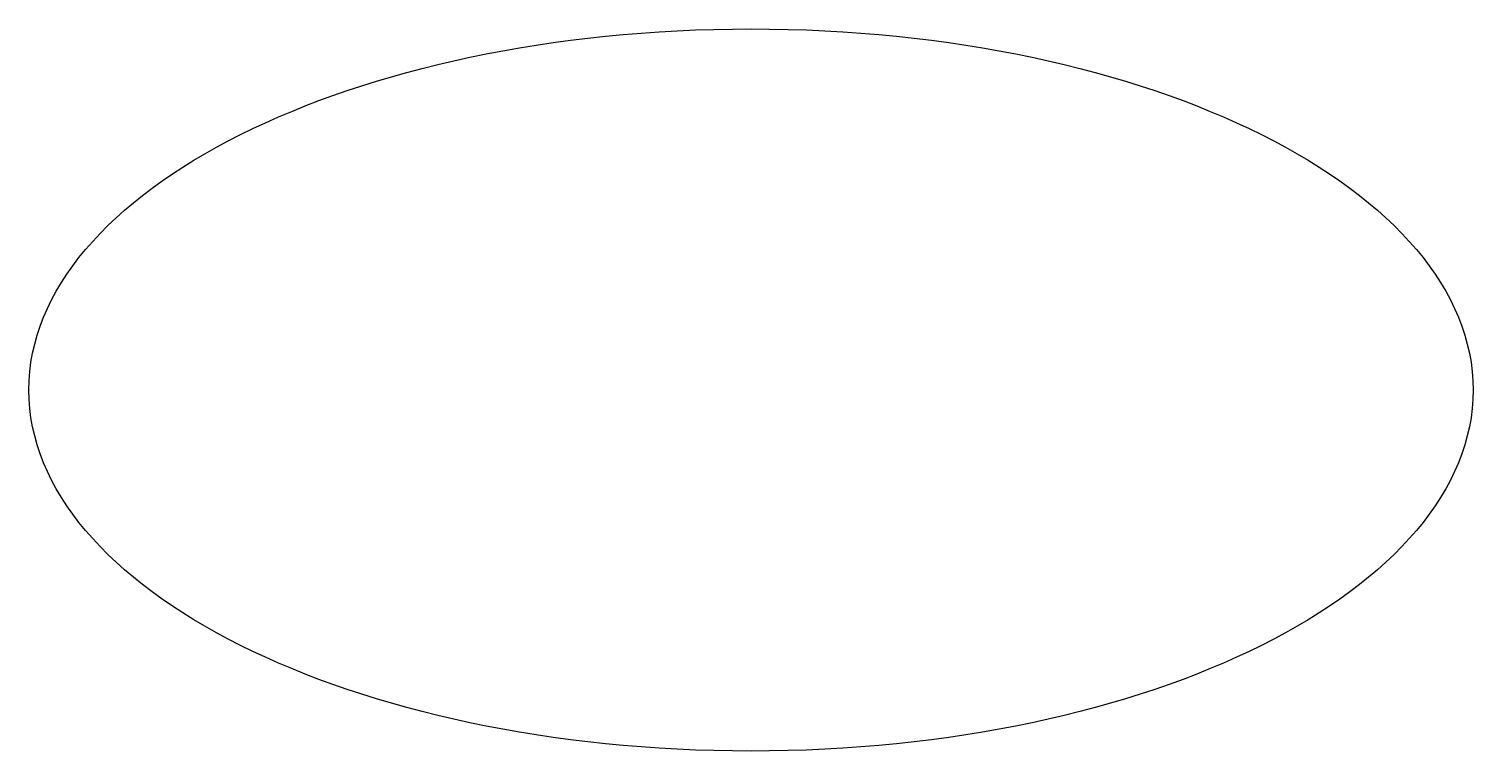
# Model space of a CAD drawing. Header units: millimetres. Extents: x 3 to 7, y 4 to 6.
import ezdxf

# ---------------------------------------------------------------- set-up
doc = ezdxf.new("R2010")
doc.units = ezdxf.units.MM

# ---------------------------------------------------------------- blocks, each defined once
blk = doc.blocks.new('HOLE')
blk.add_circle((0, 0), 1)

msp = doc.modelspace()

# ---------------------------------------------------------------- block references
at = {"xscale": 2}
msp.add_blockref('HOLE', (5, 5), dxfattribs=at)

doc.saveas('drawing.dxf')
